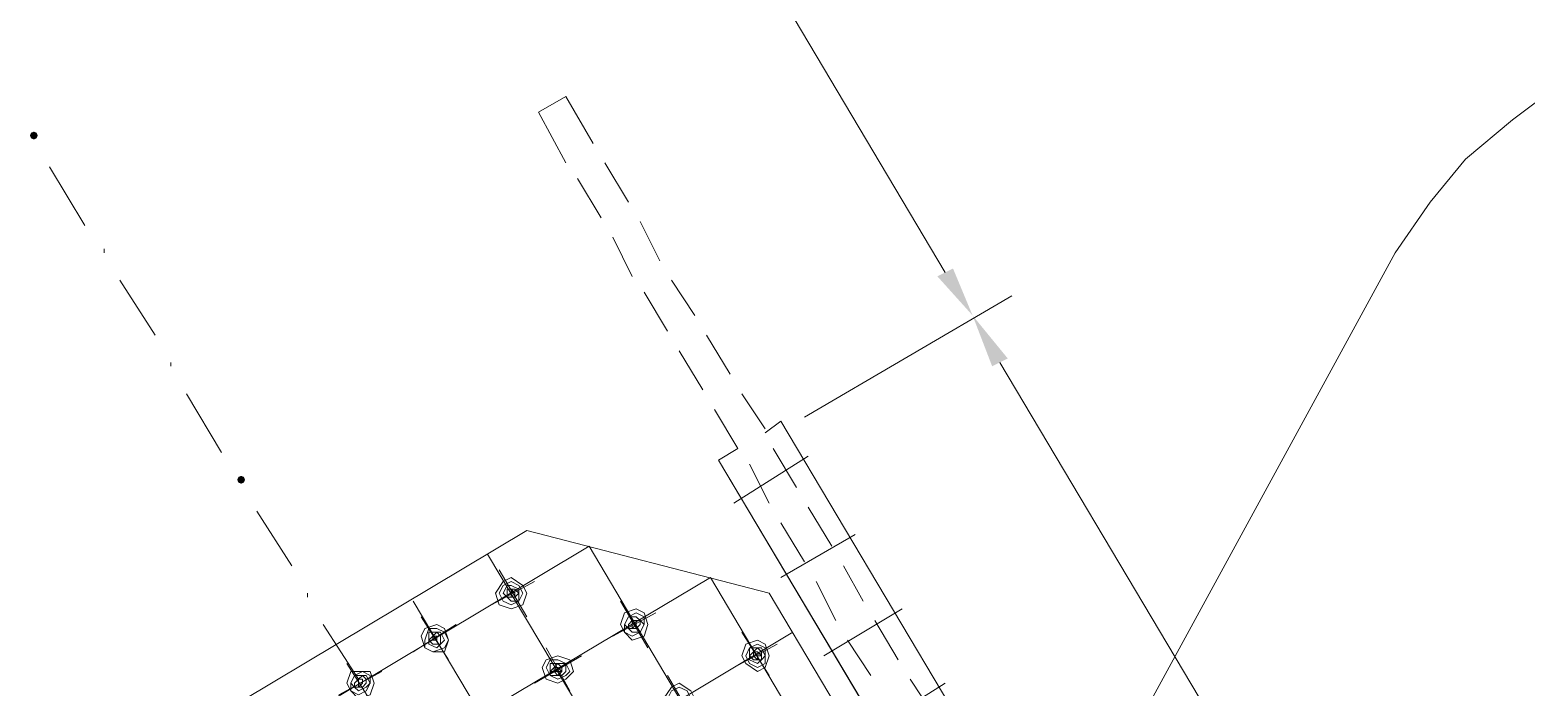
# Model space of a CAD drawing. Header units: millimetres. Extents: x 6 to 291, y 4 to 206.
# Drawn here: x 70.4 to 86.59, y 148.04 to 155.15 of the extents above; entities that cross this region are included whole.
import ezdxf

# ---------------------------------------------------------------- set-up
doc = ezdxf.new("R2010")
doc.units = ezdxf.units.MM
doc.layers.add('C00-00-00', color=7, linetype='Continuous')

msp = doc.modelspace()

# ---------------------------------------------------------------- hatches: boundary and pattern name
at = {"layer": 'C00-00-00'}
h = msp.add_hatch(color=256, dxfattribs=at)
h.dxf.hatch_style = 2
h.paths.add_polyline_path([(70.442664, 154.051004), (70.412766, 154.038569), (70.400331, 154.008671), (70.412766, 153.978773), (70.442664, 153.966338), (70.472562, 153.978773), (70.484997, 154.008671), (70.472562, 154.038569)])
h = msp.add_hatch(color=256, dxfattribs=at)
h.dxf.hatch_style = 2
h.paths.add_polyline_path([(80.390999, 152.569337), (80.22167, 152.484669), (80.602671, 152.061338)])
h = msp.add_hatch(color=256, dxfattribs=at)
h.dxf.hatch_style = 2
h.paths.add_polyline_path([(80.983663, 151.595668), (80.814334, 151.511004), (80.602671, 152.061338)])
h = msp.add_hatch(color=256, dxfattribs=at)
h.dxf.hatch_style = 2
h.paths.add_polyline_path([(72.686334, 150.32567), (72.656436, 150.313235), (72.644, 150.283337), (72.656436, 150.253439), (72.686334, 150.241004), (72.716232, 150.253439), (72.728667, 150.283337), (72.716232, 150.313235)])

# ---------------------------------------------------------------- linework, layer by layer
at = {"layer": 'C00-00-00', "lineweight": 5}
for points in [[(72.305333, 165.989004), (80.30633, 152.527003)], [(89.408003, 155.236338), (88.773003, 155.194004), (88.138003, 155.067004), (87.503003, 154.855338), (86.95267, 154.559004), (86.44467, 154.178004), (85.93667, 153.754671), (85.55567, 153.289004), (85.17467, 152.738671)], [(76.2, 154.432002), (75.903668, 154.262669)], [(76.2, 154.432002), (76.496332, 153.924002)], [(75.903668, 154.262669), (76.2, 153.712335)], [(70.993002, 153.035002), (70.612001, 153.670001)], [(76.623335, 153.712335), (76.877333, 153.289004)], [(76.327003, 153.543002), (76.581001, 153.119671)], [(77.004336, 153.077337), (77.215999, 152.654002)], [(76.708003, 152.908004), (76.919667, 152.484669)], [(71.204665, 152.73867), (71.204665, 152.781001)], [(81.364664, 145.753668), (85.17467, 152.73867)], [(71.755003, 151.84967), (71.374003, 152.442334)], [(77.343002, 152.442334), (77.597, 152.061338)], [(77.04667, 152.315335), (77.300668, 151.892004)], [(78.782336, 150.96067), (81.025997, 152.273001)], [(78.782336, 150.96067), (81.025997, 152.273001)], [(77.724003, 151.84967), (77.978, 151.426335)], [(77.427671, 151.680337), (77.681668, 151.257002)], [(71.924332, 151.511004), (71.924332, 151.553334)], [(80.899003, 151.553334), (134.577671, 61.341007)], [(72.47467, 150.579669), (72.09367, 151.214668)], [(78.105003, 151.214668), (78.359001, 150.833671)], [(77.808663, 151.045334), (78.062669, 150.622004)], [(78.359001, 150.791337), (78.52833, 150.918336)], [(78.52833, 150.918336), (84.624332, 140.673673)], [(78.062669, 150.622004), (77.850997, 150.495001)], [(78.44367, 150.622004), (78.697667, 150.198669)], [(77.850997, 150.495001), (83.904665, 140.335006)], [(77.850997, 150.495001), (83.947, 140.250338)], [(78.82467, 150.537335), (78.020335, 150.029336)], [(78.189664, 150.45267), (78.401335, 150.029336)], [(73.236663, 149.352003), (72.855663, 149.944671)], [(78.82467, 149.987001), (79.078668, 149.56367)], [(78.52833, 149.817668), (78.782336, 149.394337)], [(71.670335, 147.27767), (75.776665, 149.733004)], [(78.401335, 149.055671), (75.776665, 149.733004)], [(79.332666, 149.690669), (78.52833, 149.225004)], [(75.480333, 149.309669), (75.776665, 148.801669)], [(79.205663, 149.352003), (79.417334, 148.971002)], [(75.395664, 148.928668), (75.861334, 149.18267)], [(78.909331, 149.18267), (79.121002, 148.759335)], [(73.406001, 149.013336), (73.406001, 149.055671)], [(78.401335, 149.055671), (82.931001, 141.435666)], [(76.708003, 148.590001), (77.173665, 148.844003)], [(76.792664, 148.971002), (77.088996, 148.463003)], [(79.840669, 148.886338), (78.993999, 148.378334)], [(73.95633, 148.124336), (73.57533, 148.717004)], [(74.549003, 148.420668), (75.014664, 148.717004)], [(74.633663, 148.801669), (74.930003, 148.336004)], [(79.544337, 148.759335), (79.798335, 148.336004)], [(78.020335, 148.251335), (78.486004, 148.505337)], [(78.105003, 148.632336), (78.401335, 148.16667)], [(79.247997, 148.547667), (79.502003, 148.16667)], [(75.861334, 148.082002), (76.369337, 148.378334)], [(75.988337, 148.463003), (76.242334, 147.997337)], [(73.744667, 147.955003), (74.210336, 148.209001)], [(73.829336, 148.293669), (74.125668, 147.828004)], [(77.300668, 148.16667), (77.597, 147.658671)], [(80.30633, 148.082002), (79.502003, 147.574002)], [(79.92533, 148.124336), (80.179336, 147.743336)]]:
    msp.add_lwpolyline(points, dxfattribs=at)
at = {"layer": 'C00-00-00', "lineweight": 15}
for points in [[(71.500997, 146.600338), (76.453998, 149.56367)], [(75.35333, 149.479002), (81.872667, 138.557006)], [(76.453998, 149.56367), (82.422997, 139.488336)], [(71.162331, 145.288003), (77.766337, 149.225004)], [(77.766337, 149.225004), (82.761663, 140.800668)], [(74.549003, 148.971002), (81.025997, 138.091337)], [(71.247, 144.187335), (78.655333, 148.632336)]]:
    msp.add_lwpolyline(points, dxfattribs=at)
at = {"layer": 'C00-00-00', "lineweight": 5}
for points in [[(75.776665, 149.055671), (75.734332, 148.928671), (75.607332, 148.886337), (75.480332, 148.928671), (75.437998, 149.055671), (75.522665, 149.182671), (75.607332, 149.225004), (75.734332, 149.140337)], [(75.734331, 149.055671), (75.691997, 148.971004), (75.607331, 148.928671), (75.522664, 148.971004), (75.480331, 149.055671), (75.522664, 149.140337), (75.607331, 149.182671), (75.691997, 149.140337)], [(75.691997, 149.055671), (75.691997, 148.971004), (75.60733, 148.971004), (75.564997, 149.013337), (75.522663, 149.055671), (75.564997, 149.140337), (75.60733, 149.140337), (75.691997, 149.098004)], [(75.691997, 149.055671), (75.649663, 149.013337), (75.60733, 149.013337), (75.564997, 149.013337), (75.564997, 149.055671), (75.564997, 149.098004), (75.60733, 149.098004), (75.649663, 149.098004)], [(75.64967, 149.055671), (75.64967, 149.013337), (75.607337, 149.013337), (75.607337, 149.055671), (75.607337, 149.098004)], [(77.088996, 148.717004), (77.046663, 148.590004), (76.919663, 148.547671), (76.834996, 148.632338), (76.792663, 148.717004), (76.834996, 148.844004), (76.961996, 148.886338), (77.046663, 148.844004)], [(77.04667, 148.717004), (77.004337, 148.632338), (76.91967, 148.590004), (76.835003, 148.632338), (76.835003, 148.717004), (76.877337, 148.801671), (76.962003, 148.844004), (77.04667, 148.801671)], [(74.930003, 148.547667), (74.88767, 148.420667), (74.76067, 148.420667), (74.676003, 148.463001), (74.63367, 148.590001), (74.676003, 148.674667), (74.803003, 148.717001), (74.88767, 148.674667)], [(74.930003, 148.547667), (74.88767, 148.463001), (74.76067, 148.420667), (74.676003, 148.463001), (74.676003, 148.547667), (74.718337, 148.674667), (74.803003, 148.674667), (74.88767, 148.632334)], [(77.04667, 148.717004), (77.004337, 148.632338), (76.91967, 148.632338), (76.877337, 148.674671), (76.835003, 148.717004), (76.877337, 148.801671), (76.962003, 148.801671), (77.004337, 148.759338)], [(77.004336, 148.717004), (76.962002, 148.674671), (76.919669, 148.674671), (76.877336, 148.674671), (76.877336, 148.717004), (76.919669, 148.759338), (76.962002, 148.759338), (77.004336, 148.759338)], [(76.962001, 148.717004), (76.919668, 148.674671), (76.919668, 148.717004), (76.919668, 148.759338), (76.962001, 148.759338)], [(74.845335, 148.547667), (74.845335, 148.505334), (74.803001, 148.505334), (74.760668, 148.505334), (74.718335, 148.547667), (74.760668, 148.590001), (74.803001, 148.632334), (74.845335, 148.590001)], [(74.887669, 148.547667), (74.845336, 148.505334), (74.803002, 148.463001), (74.718336, 148.505334), (74.718336, 148.547667), (74.718336, 148.632334), (74.803002, 148.632334), (74.845336, 148.632334)], [(74.803, 148.547667), (74.760667, 148.547667), (74.760667, 148.590001), (74.803, 148.590001)], [(78.401335, 148.378334), (78.359002, 148.251334), (78.274335, 148.209001), (78.147335, 148.293667), (78.105002, 148.378334), (78.147335, 148.505334), (78.274335, 148.547667), (78.359002, 148.505334)], [(78.359001, 148.378334), (78.359001, 148.293667), (78.274334, 148.251334), (78.189668, 148.293667), (78.147334, 148.378334), (78.189668, 148.463001), (78.274334, 148.505334), (78.359001, 148.463001)], [(76.284669, 148.209001), (76.200002, 148.124334), (76.115335, 148.082001), (75.988335, 148.124334), (75.946002, 148.251334), (75.988335, 148.336001), (76.115335, 148.378334), (76.242335, 148.336001)], [(76.242334, 148.209001), (76.200001, 148.166668), (76.115334, 148.124334), (76.030668, 148.166668), (75.988334, 148.251334), (76.030668, 148.336001), (76.115334, 148.336001), (76.200001, 148.293668)], [(78.316667, 148.378334), (78.316667, 148.336001), (78.274333, 148.336001), (78.232, 148.336001), (78.189667, 148.378334), (78.232, 148.420667), (78.274333, 148.463001), (78.316667, 148.420667)], [(78.359001, 148.378334), (78.316668, 148.336001), (78.274334, 148.293667), (78.189668, 148.336001), (78.189668, 148.378334), (78.189668, 148.463001), (78.274334, 148.463001), (78.316668, 148.463001)], [(78.316667, 148.378334), (78.274333, 148.378334), (78.274333, 148.336001), (78.232, 148.378334), (78.232, 148.420667), (78.274333, 148.420667)], [(74.125668, 148.082002), (74.083334, 147.955002), (73.956334, 147.912669), (73.871668, 147.997335), (73.829334, 148.082002), (73.871668, 148.209002), (73.998668, 148.209002), (74.083334, 148.209002)], [(74.083333, 148.082002), (74.041, 147.997335), (73.956333, 147.955002), (73.871667, 147.997335), (73.871667, 148.082002), (73.914, 148.166669), (73.998667, 148.209002), (74.083333, 148.166669)], [(74.083333, 148.082002), (74.041, 148.039669), (73.956333, 147.997335), (73.914, 148.039669), (73.871667, 148.082002), (73.914, 148.166669), (73.998667, 148.166669), (74.041, 148.166669)], [(74.040999, 148.082002), (73.998666, 148.039669), (73.956332, 148.039669), (73.913999, 148.039669), (73.913999, 148.082002), (73.956332, 148.124335), (73.998666, 148.166669), (74.040999, 148.124335)], [(76.157666, 148.209001), (76.115332, 148.166668), (76.072999, 148.209001), (76.030666, 148.209001), (76.072999, 148.251334), (76.115332, 148.293668), (76.157666, 148.251334)], [(76.2, 148.209001), (76.157667, 148.166668), (76.115333, 148.166668), (76.030667, 148.166668), (76.030667, 148.209001), (76.030667, 148.293668), (76.115333, 148.293668), (76.2, 148.293668)], [(76.157666, 148.209001), (76.115332, 148.209001), (76.072999, 148.209001), (76.072999, 148.251334), (76.115332, 148.251334)], [(73.998665, 148.082002), (73.956331, 148.039669), (73.956331, 148.082002), (73.956331, 148.124335), (73.998665, 148.124335)], [(77.597, 147.912669), (77.554666, 147.785669), (77.427666, 147.743336), (77.300666, 147.785669), (77.258333, 147.912669), (77.343, 148.039669), (77.427666, 148.082002), (77.554666, 147.997336)], [(77.554665, 147.912669), (77.512332, 147.828002), (77.427665, 147.785669), (77.342999, 147.828002), (77.300665, 147.912669), (77.342999, 147.997336), (77.427665, 148.039669), (77.512332, 147.997336)]]:
    msp.add_lwpolyline(points, close=True, dxfattribs=at)

doc.saveas('drawing.dxf')
